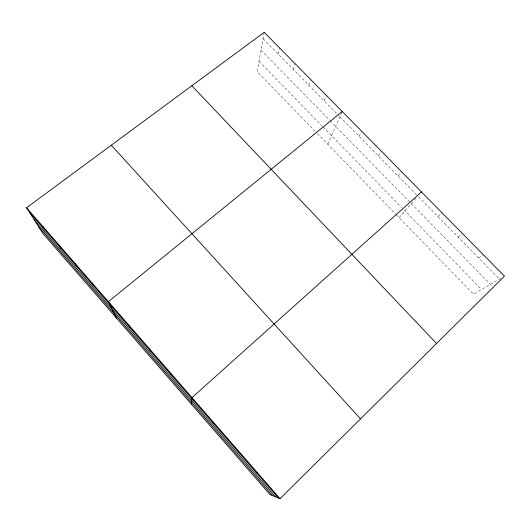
<?xml version="1.0" encoding="UTF-8"?>
<svg xmlns="http://www.w3.org/2000/svg" width="531" height="531" viewBox="0 0 531 531"><rect width="100%" height="100%" fill="white"/><g stroke="black" fill="none" stroke-linecap="round" stroke-linejoin="round"><path stroke-width="0.4" stroke-dasharray="2.65 1.99" d="M264.219 32.331L257.196 71.658L315.135 131.257M278.178 54.029L279.545 47.883M293.397 69.515L295.004 63.574M308.757 85.139L310.602 79.404M324.255 100.903L326.353 95.388M327.76 144.246L341.904 112.273M359.062 136.314L361.717 131.283M378.444 156.028L381.417 151.275M398.044 175.96L401.336 171.5M399.126 217.664L415.846 198.435M437.902 216.509L441.872 212.639M458.173 237.131L462.488 233.567M478.683 257.986L483.349 254.741M500.68 278.357L473.506 294.187L396.292 214.75M263.091 38.683L338.738 115.639M339.893 116.813L416.729 194.97M418.435 196.702L499.425 279.087M261.04 50.166L329.479 120.059M330.036 120.637L490.365 284.364M259.035 61.364L322.47 126.385M323.034 126.969L401.569 207.475M403.832 209.791L481.571 289.488M317.425 133.62L395.728 214.166"/><path stroke-width="0.8" d="M191.538 404.363L191.996 397.613L421.488 191.95M213.123 423.061L213.581 422.384M280.056 498.669L504.45 276.16L264.219 32.331L26.55 207.754L43.004 233.587L269.947 494.52L280.056 498.669L26.55 207.754M342.243 111.517L108.384 301.668L116.674 318.288M234.596 447.713L235.445 447.48M256.354 472.69L257.601 472.902M191.85 85.75L436.548 343.491M111.291 145.209L360.522 418.879M29.232 211.969L278.397 497.985M34.057 219.542L275.423 496.764M38.736 226.883L272.556 495.589M42.586 226.153L45.016 230.082M58.782 244.745L60.952 248.375M75.143 263.522L77.048 266.854M91.677 282.499L93.31 285.525M128.887 325.198L129.903 327.527M149.656 349.026L150.313 350.958M170.69 373.167L170.982 374.687"/></g></svg>
